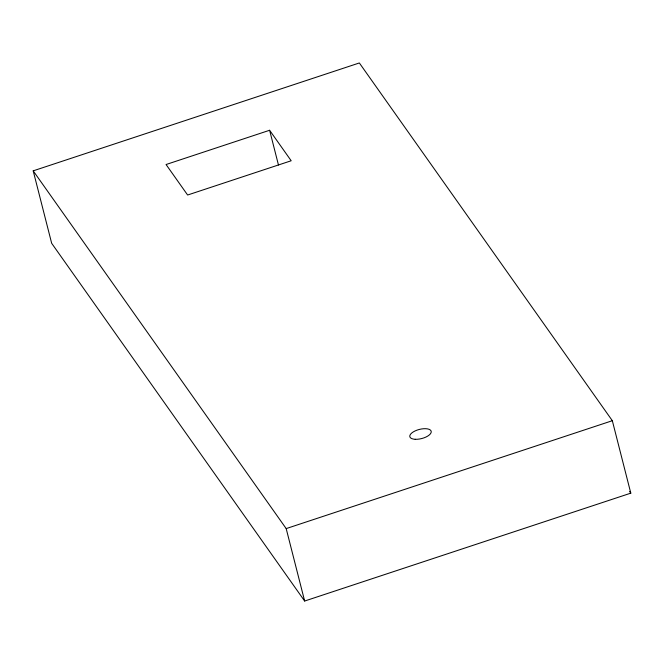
<?xml version="1.0" encoding="UTF-8"?>
<svg xmlns="http://www.w3.org/2000/svg" width="664" height="664" viewBox="0 0 664 664"><rect width="100%" height="100%" fill="white"/><g stroke="black" fill="none" stroke-linecap="round" stroke-linejoin="round"><path stroke-width="1" d="M33.2 170.847L359.349 62.964L612.332 420.71L630.8 493.153L304.651 601.036L51.667 243.29L33.2 170.847L286.184 528.594L304.651 601.036M269.617 130.268L166.058 164.523L187.621 195.017L291.181 160.763L269.617 130.268L278.465 165.004M286.184 528.594L612.332 420.71M629.605 491.46L630.8 493.153M415.216 439.294A11.022 4.714 -14.3 0 0 431.251 431.741A11.022 4.714 -14.3 0 0 415.05 430.953A11.022 4.714 -14.3 0 0 415.216 439.294"/></g></svg>
